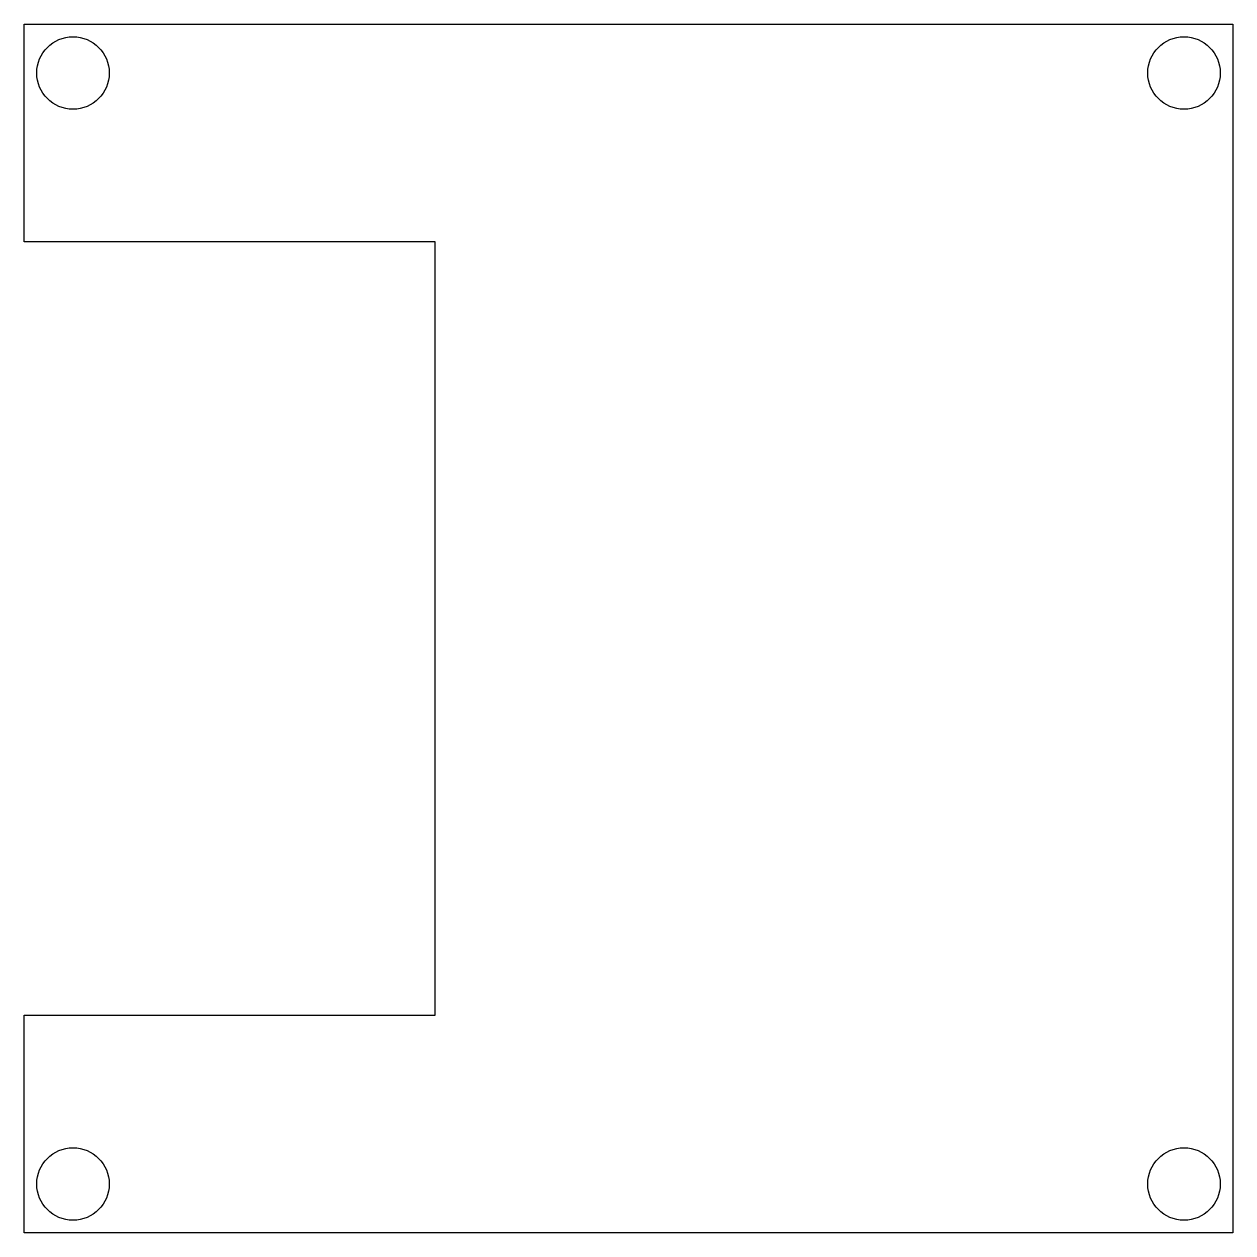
# Model space of a CAD drawing. Header units: millimetres. Extents: x -125 to 125, y -125 to 125.
import ezdxf

# ---------------------------------------------------------------- set-up
doc = ezdxf.new("R2010")
doc.units = ezdxf.units.MM
doc.layers.get('0').update_dxf_attribs({"linetype": 'CONTINUOUS'})

msp = doc.modelspace()

# ---------------------------------------------------------------- linework, layer by layer
msp.add_lwpolyline([(125, 125), (125, -125), (-125, -125), (-125, -80), (-40, -80), (-40, 80), (-125, 80), (-125, 125)], close=True)
for centre in [(-114.9, 114.9), (114.9, 114.9), (-114.9, -114.9), (114.9, -114.9)]:
    msp.add_circle(centre, 7.5)

doc.saveas('drawing.dxf')
